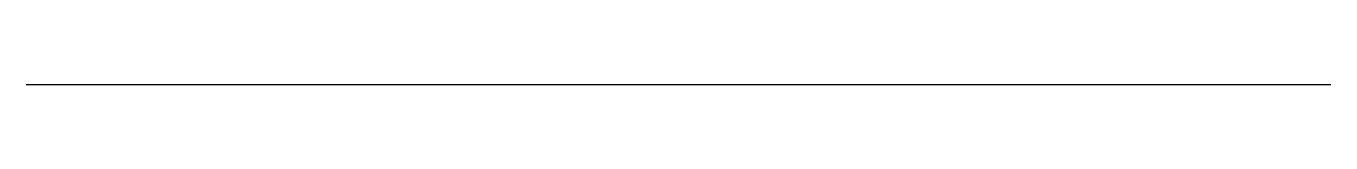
# Model space of a CAD drawing. Units: millimetres at full size, sheet at 1:100. Extents: x 100 to 1100, y 200 to 200.
import ezdxf

# ---------------------------------------------------------------- set-up
doc = ezdxf.new("R2010")
doc.units = ezdxf.units.MM
doc.header["$LTSCALE"] = 100
doc.layers.add('0-0_0', color=4, linetype='Continuous')

msp = doc.modelspace()

# ---------------------------------------------------------------- linework, layer by layer
at = {"layer": '0-0_0'}
msp.add_line((100, 200), (1100, 200), dxfattribs=at)

doc.saveas('drawing.dxf')
